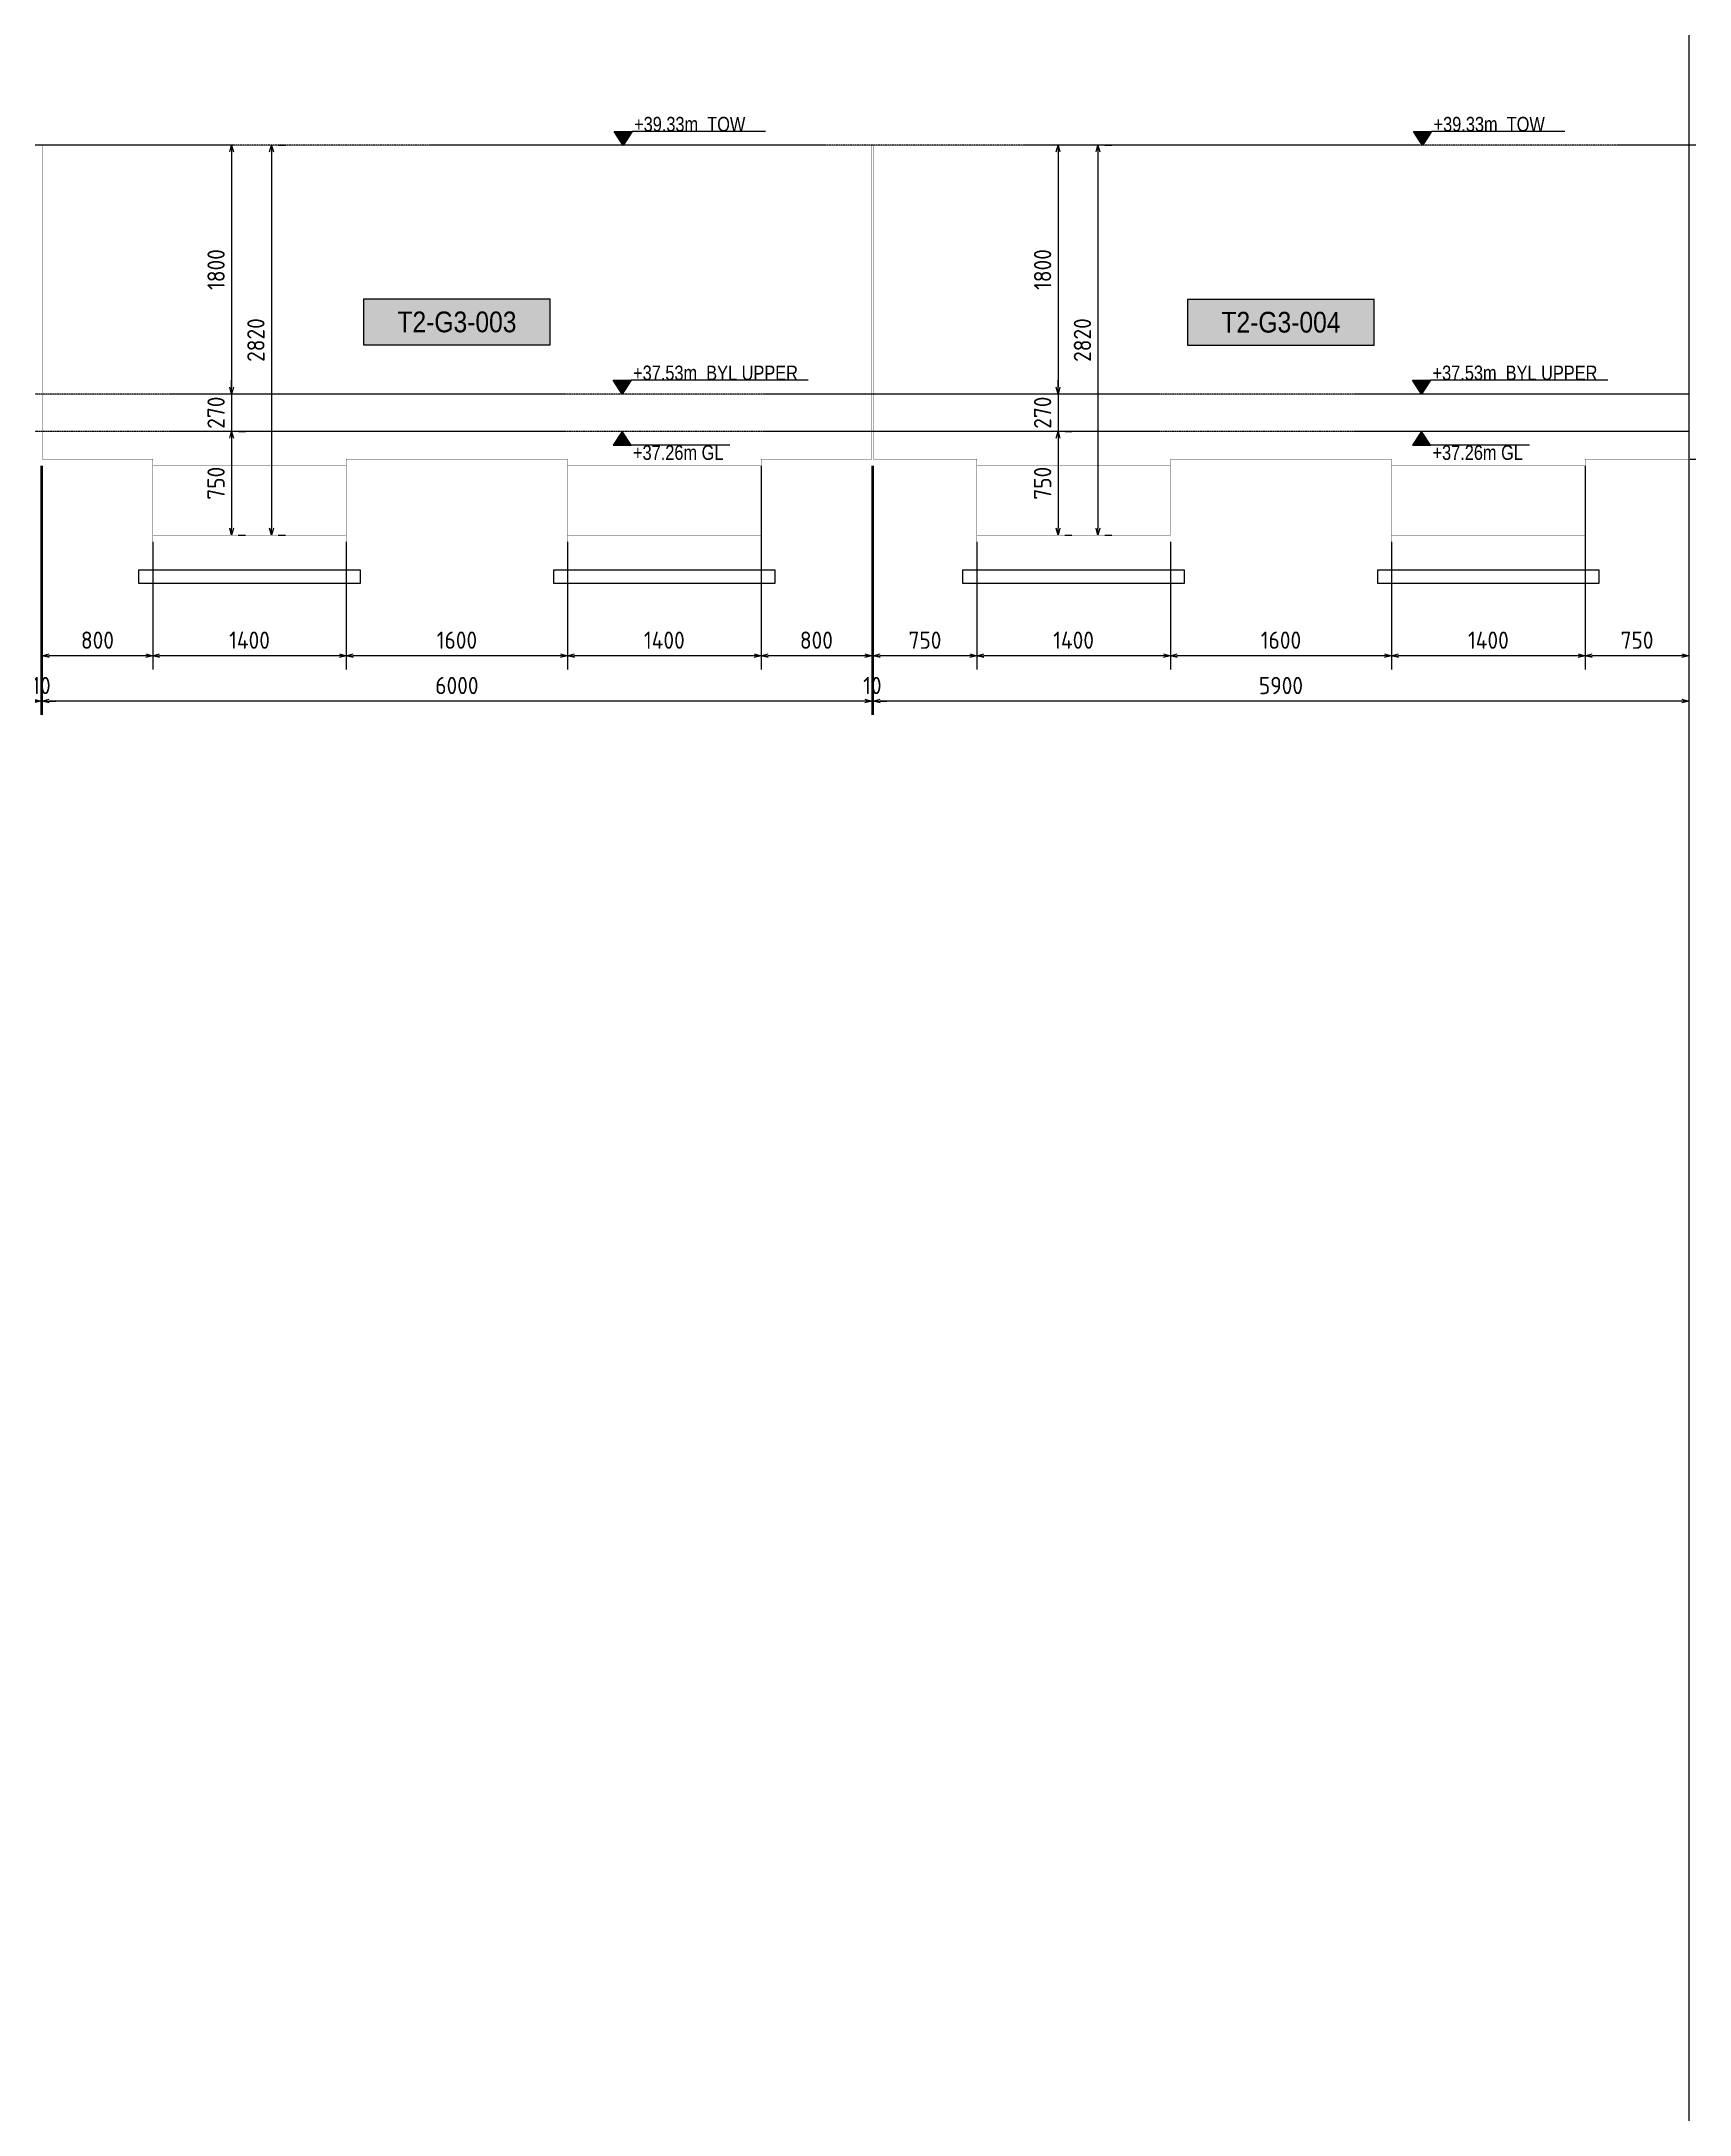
# Model space of a CAD drawing. Header units: centimetres. Extents: x -6122352 to 7132207, y -1694241 to 1947892.
# Drawn here: x 3571941 to 3583861, y 803293 to 818283 of the extents above; entities that cross this region are included whole.
import ezdxf
from ezdxf.enums import TextEntityAlignment as Align

# ---------------------------------------------------------------- set-up
doc = ezdxf.new("R2010")
doc.units = ezdxf.units.CM
doc.header["$MEASUREMENT"] = 0
doc.header["$PDMODE"] = 66
doc.header["$PDSIZE"] = 100
doc.linetypes.add('DASHED2', pattern=[0.375, 0.25, -0.125])
doc.linetypes.add('HIDDEN', pattern=[0.375, 0.25, -0.125])
for name, color, linetype in [('@MI-TYPE-01', 30, 'Continuous'), ('@MI-TYPE-02', 6, 'Continuous'), ('JML-Dimension', 1, 'Continuous'), ('PANEL-TAGS', 7, 'Continuous'), ('SECTION', 130, 'Continuous')]:
    doc.layers.add(name, color=color, linetype=linetype)
doc.styles.add('PANELTAG_STYLE', font='arial.ttf')
doc.styles.add('Schueco-BEMSTIL', font='isocpeur.ttf', dxfattribs={"width": 0.9})
doc.styles.add('txt-Pisa-std', font='arial.ttf', dxfattribs={"width": 0.8})
doc.dimstyles.new('MI- JWC-TXT-2.5 MM', dxfattribs={"dimscale": 1.5, "dimtxt": 2.5, "dimasz": 1, "dimexe": 2, "dimexo": 1, "dimgap": 1, "dimtad": 1, "dimdec": 0, "dimdsep": 46, "dimtxsty": 'Schueco-BEMSTIL', "dimblk": 'OPEN30', "dimcen": 0, "dimdle": 2, "dimclrd": 140, "dimclre": 8, "dimclrt": 40, "dimadec": 0, "dimazin": 2, "dimtfac": 1, "dimtdec": 0, "dimtix": 1, "dimtmove": 2, "dimatfit": 3, "dimldrblk": 'OPEN', "dimfxl": 2, "dimlwd": -1, "dimlwe": -1, "dimarcsym": 0})

# ---------------------------------------------------------------- blocks, each defined once
blk = doc.blocks.new('_Open30')
at = {"color": 0, "linetype": 'ByBlock', "lineweight": -2}
for p, q in [((-1, 0.27), (0, 0)), ((0, 0), (-1, -0.27)), ((0, 0), (-1, 0))]:
    blk.add_line(p, q, dxfattribs=at)
blk = doc.blocks.new('*D2466')
at = {"layer": '@MI-TYPE-01', "color": 8, "transparency": 16777216}
for p, q in [((3583106, 815214), (3583106, 813741)), ((3583856, 815214), (3583856, 813741))]:
    blk.add_line(p, q, dxfattribs=at)
at = {"layer": '@MI-TYPE-01', "color": 140, "transparency": 16777216}
blk.add_line((3583806, 813841), (3583156, 813841), dxfattribs=at)
at = {"layer": 'Defpoints', "color": 0, "transparency": 16777216}
for p in [(3583106, 815264), (3583856, 815264), (3583106, 813841)]:
    blk.add_point(p, dxfattribs=at)
at = {"layer": '@MI-TYPE-01', "color": 140, "transparency": 16777216, "xscale": 50, "yscale": 50, "zscale": 50, "rotation": 180}
blk.add_blockref('_Open30', (3583106, 813841), dxfattribs=at)
at = {"layer": '@MI-TYPE-01', "color": 140, "transparency": 16777216, "xscale": 50, "yscale": 50, "zscale": 50}
blk.add_blockref('_Open30', (3583856, 813841), dxfattribs=at)
at = {"layer": '@MI-TYPE-01', "color": 40, "transparency": 16777216, "insert": (3583481, 813954), "char_height": 125, "attachment_point": 5, "style": 'Schueco-BEMSTIL'}
blk.add_mtext('750', dxfattribs=at)
blk = doc.blocks.new('_Open')
at = {"color": 0, "linetype": 'ByBlock', "lineweight": -2}
for p, q in [((-1, 0.2), (0, 0)), ((-1, -0.2), (0, 0)), ((0, 0), (-1, 0))]:
    blk.add_line(p, q, dxfattribs=at)
blk = doc.blocks.new('*D2467')
at = {"layer": '@MI-TYPE-01', "color": 8, "transparency": 16777216}
for p, q in [((3583106, 815214), (3583106, 813741)), ((3581706, 814664), (3581706, 813741))]:
    blk.add_line(p, q, dxfattribs=at)
at = {"layer": '@MI-TYPE-01', "color": 140, "transparency": 16777216}
blk.add_line((3583056, 813841), (3581756, 813841), dxfattribs=at)
at = {"layer": 'Defpoints', "color": 0, "transparency": 16777216}
for p in [(3583106, 815264), (3581706, 814714), (3581706, 813841)]:
    blk.add_point(p, dxfattribs=at)
at = {"layer": '@MI-TYPE-01', "color": 140, "transparency": 16777216, "xscale": 50, "yscale": 50, "zscale": 50, "rotation": 180}
blk.add_blockref('_Open30', (3581706, 813841), dxfattribs=at)
at = {"layer": '@MI-TYPE-01', "color": 140, "transparency": 16777216, "xscale": 50, "yscale": 50, "zscale": 50}
blk.add_blockref('_Open30', (3583106, 813841), dxfattribs=at)
at = {"layer": '@MI-TYPE-01', "color": 40, "transparency": 16777216, "insert": (3582406, 813954), "char_height": 125, "attachment_point": 5, "style": 'Schueco-BEMSTIL'}
blk.add_mtext('1400', dxfattribs=at)
blk = doc.blocks.new('*D2468')
at = {"layer": '@MI-TYPE-01', "color": 8, "transparency": 16777216}
for p, q in [((3580106, 814664), (3580106, 813741)), ((3581706, 814664), (3581706, 813741))]:
    blk.add_line(p, q, dxfattribs=at)
at = {"layer": '@MI-TYPE-01', "color": 140, "transparency": 16777216}
blk.add_line((3581656, 813841), (3580156, 813841), dxfattribs=at)
at = {"layer": 'Defpoints', "color": 0, "transparency": 16777216}
for p in [(3580106, 814714), (3581706, 814714), (3580106, 813841)]:
    blk.add_point(p, dxfattribs=at)
at = {"layer": '@MI-TYPE-01', "color": 140, "transparency": 16777216, "xscale": 50, "yscale": 50, "zscale": 50, "rotation": 180}
blk.add_blockref('_Open30', (3580106, 813841), dxfattribs=at)
at = {"layer": '@MI-TYPE-01', "color": 140, "transparency": 16777216, "xscale": 50, "yscale": 50, "zscale": 50}
blk.add_blockref('_Open30', (3581706, 813841), dxfattribs=at)
at = {"layer": '@MI-TYPE-01', "color": 40, "transparency": 16777216, "insert": (3580906, 813954), "char_height": 125, "attachment_point": 5, "style": 'Schueco-BEMSTIL'}
blk.add_mtext('1600', dxfattribs=at)
blk = doc.blocks.new('*D2469')
at = {"layer": '@MI-TYPE-01', "color": 8, "transparency": 16777216}
for p, q in [((3578706, 814664), (3578706, 813741)), ((3580106, 814664), (3580106, 813741))]:
    blk.add_line(p, q, dxfattribs=at)
at = {"layer": '@MI-TYPE-01', "color": 140, "transparency": 16777216}
blk.add_line((3580056, 813841), (3578756, 813841), dxfattribs=at)
at = {"layer": 'Defpoints', "color": 0, "transparency": 16777216}
for p in [(3578706, 814714), (3580106, 814714), (3578706, 813841)]:
    blk.add_point(p, dxfattribs=at)
at = {"layer": '@MI-TYPE-01', "color": 140, "transparency": 16777216, "xscale": 50, "yscale": 50, "zscale": 50, "rotation": 180}
blk.add_blockref('_Open30', (3578706, 813841), dxfattribs=at)
at = {"layer": '@MI-TYPE-01', "color": 140, "transparency": 16777216, "xscale": 50, "yscale": 50, "zscale": 50}
blk.add_blockref('_Open30', (3580106, 813841), dxfattribs=at)
at = {"layer": '@MI-TYPE-01', "color": 40, "transparency": 16777216, "insert": (3579406, 813954), "char_height": 125, "attachment_point": 5, "style": 'Schueco-BEMSTIL'}
blk.add_mtext('1400', dxfattribs=at)
blk = doc.blocks.new('*D2470')
at = {"layer": '@MI-TYPE-01', "color": 8, "transparency": 16777216}
for p, q in [((3577956, 815214), (3577956, 813741)), ((3578706, 814664), (3578706, 813741))]:
    blk.add_line(p, q, dxfattribs=at)
at = {"layer": '@MI-TYPE-01', "color": 140, "transparency": 16777216}
blk.add_line((3578656, 813841), (3578006, 813841), dxfattribs=at)
at = {"layer": 'Defpoints', "color": 0, "transparency": 16777216}
for p in [(3577956, 815264), (3578706, 814714), (3577956, 813841)]:
    blk.add_point(p, dxfattribs=at)
at = {"layer": '@MI-TYPE-01', "color": 140, "transparency": 16777216, "xscale": 50, "yscale": 50, "zscale": 50, "rotation": 180}
blk.add_blockref('_Open30', (3577956, 813841), dxfattribs=at)
at = {"layer": '@MI-TYPE-01', "color": 140, "transparency": 16777216, "xscale": 50, "yscale": 50, "zscale": 50}
blk.add_blockref('_Open30', (3578706, 813841), dxfattribs=at)
at = {"layer": '@MI-TYPE-01', "color": 40, "transparency": 16777216, "insert": (3578331, 813954), "char_height": 125, "attachment_point": 5, "style": 'Schueco-BEMSTIL'}
blk.add_mtext('750', dxfattribs=at)
blk = doc.blocks.new('*D2471')
at = {"layer": '@MI-TYPE-01', "color": 8, "transparency": 16777216}
for p, q in [((3577956, 815214), (3577956, 813414)), ((3583856, 815214), (3583856, 813414))]:
    blk.add_line(p, q, dxfattribs=at)
at = {"layer": '@MI-TYPE-01', "color": 140, "transparency": 16777216}
blk.add_line((3583806, 813514), (3578006, 813514), dxfattribs=at)
at = {"layer": 'Defpoints', "color": 0, "transparency": 16777216}
for p in [(3577956, 815264), (3583856, 815264), (3577956, 813514)]:
    blk.add_point(p, dxfattribs=at)
at = {"layer": '@MI-TYPE-01', "color": 140, "transparency": 16777216, "xscale": 50, "yscale": 50, "zscale": 50, "rotation": 180}
blk.add_blockref('_Open30', (3577956, 813514), dxfattribs=at)
at = {"layer": '@MI-TYPE-01', "color": 140, "transparency": 16777216, "xscale": 50, "yscale": 50, "zscale": 50}
blk.add_blockref('_Open30', (3583856, 813514), dxfattribs=at)
at = {"layer": '@MI-TYPE-01', "color": 40, "transparency": 16777216, "insert": (3580906, 813626), "char_height": 125, "attachment_point": 5, "style": 'Schueco-BEMSTIL'}
blk.add_mtext('5900', dxfattribs=at)
blk = doc.blocks.new('*D2472')
at = {"layer": '@MI-TYPE-01', "color": 8, "transparency": 16777216}
for p, q in [((3577146, 815214), (3577146, 813741)), ((3577946, 815214), (3577946, 813741))]:
    blk.add_line(p, q, dxfattribs=at)
at = {"layer": '@MI-TYPE-01', "color": 140, "transparency": 16777216}
blk.add_line((3577896, 813841), (3577196, 813841), dxfattribs=at)
at = {"layer": 'Defpoints', "color": 0, "transparency": 16777216}
for p in [(3577146, 815264), (3577946, 815264), (3577146, 813841)]:
    blk.add_point(p, dxfattribs=at)
at = {"layer": '@MI-TYPE-01', "color": 140, "transparency": 16777216, "xscale": 50, "yscale": 50, "zscale": 50, "rotation": 180}
blk.add_blockref('_Open30', (3577146, 813841), dxfattribs=at)
at = {"layer": '@MI-TYPE-01', "color": 140, "transparency": 16777216, "xscale": 50, "yscale": 50, "zscale": 50}
blk.add_blockref('_Open30', (3577946, 813841), dxfattribs=at)
at = {"layer": '@MI-TYPE-01', "color": 40, "transparency": 16777216, "insert": (3577546, 813954), "char_height": 125, "attachment_point": 5, "style": 'Schueco-BEMSTIL'}
blk.add_mtext('800', dxfattribs=at)
blk = doc.blocks.new('*D2473')
at = {"layer": '@MI-TYPE-01', "color": 8, "transparency": 16777216}
for p, q in [((3577146, 815214), (3577146, 813741)), ((3575746, 814664), (3575746, 813741))]:
    blk.add_line(p, q, dxfattribs=at)
at = {"layer": '@MI-TYPE-01', "color": 140, "transparency": 16777216}
blk.add_line((3577096, 813841), (3575796, 813841), dxfattribs=at)
at = {"layer": 'Defpoints', "color": 0, "transparency": 16777216}
for p in [(3577146, 815264), (3575746, 814714), (3575746, 813841)]:
    blk.add_point(p, dxfattribs=at)
at = {"layer": '@MI-TYPE-01', "color": 140, "transparency": 16777216, "xscale": 50, "yscale": 50, "zscale": 50, "rotation": 180}
blk.add_blockref('_Open30', (3575746, 813841), dxfattribs=at)
at = {"layer": '@MI-TYPE-01', "color": 140, "transparency": 16777216, "xscale": 50, "yscale": 50, "zscale": 50}
blk.add_blockref('_Open30', (3577146, 813841), dxfattribs=at)
at = {"layer": '@MI-TYPE-01', "color": 40, "transparency": 16777216, "insert": (3576446, 813954), "char_height": 125, "attachment_point": 5, "style": 'Schueco-BEMSTIL'}
blk.add_mtext('1400', dxfattribs=at)
blk = doc.blocks.new('*D2474')
at = {"layer": '@MI-TYPE-01', "color": 8, "transparency": 16777216}
for p, q in [((3574146, 814664), (3574146, 813741)), ((3575746, 814664), (3575746, 813741))]:
    blk.add_line(p, q, dxfattribs=at)
at = {"layer": '@MI-TYPE-01', "color": 140, "transparency": 16777216}
blk.add_line((3575696, 813841), (3574196, 813841), dxfattribs=at)
at = {"layer": 'Defpoints', "color": 0, "transparency": 16777216}
for p in [(3574146, 814714), (3575746, 814714), (3574146, 813841)]:
    blk.add_point(p, dxfattribs=at)
at = {"layer": '@MI-TYPE-01', "color": 140, "transparency": 16777216, "xscale": 50, "yscale": 50, "zscale": 50, "rotation": 180}
blk.add_blockref('_Open30', (3574146, 813841), dxfattribs=at)
at = {"layer": '@MI-TYPE-01', "color": 140, "transparency": 16777216, "xscale": 50, "yscale": 50, "zscale": 50}
blk.add_blockref('_Open30', (3575746, 813841), dxfattribs=at)
at = {"layer": '@MI-TYPE-01', "color": 40, "transparency": 16777216, "insert": (3574946, 813954), "char_height": 125, "attachment_point": 5, "style": 'Schueco-BEMSTIL'}
blk.add_mtext('1600', dxfattribs=at)
blk = doc.blocks.new('*D2475')
at = {"layer": '@MI-TYPE-01', "color": 8, "transparency": 16777216}
for p, q in [((3572746, 814664), (3572746, 813741)), ((3574146, 814664), (3574146, 813741))]:
    blk.add_line(p, q, dxfattribs=at)
at = {"layer": '@MI-TYPE-01', "color": 140, "transparency": 16777216}
blk.add_line((3574096, 813841), (3572796, 813841), dxfattribs=at)
at = {"layer": 'Defpoints', "color": 0, "transparency": 16777216}
for p in [(3572746, 814714), (3574146, 814714), (3572746, 813841)]:
    blk.add_point(p, dxfattribs=at)
at = {"layer": '@MI-TYPE-01', "color": 140, "transparency": 16777216, "xscale": 50, "yscale": 50, "zscale": 50, "rotation": 180}
blk.add_blockref('_Open30', (3572746, 813841), dxfattribs=at)
at = {"layer": '@MI-TYPE-01', "color": 140, "transparency": 16777216, "xscale": 50, "yscale": 50, "zscale": 50}
blk.add_blockref('_Open30', (3574146, 813841), dxfattribs=at)
at = {"layer": '@MI-TYPE-01', "color": 40, "transparency": 16777216, "insert": (3573446, 813954), "char_height": 125, "attachment_point": 5, "style": 'Schueco-BEMSTIL'}
blk.add_mtext('1400', dxfattribs=at)
blk = doc.blocks.new('*D2476')
at = {"layer": '@MI-TYPE-01', "color": 8, "transparency": 16777216}
for p, q in [((3571946, 815214), (3571946, 813741)), ((3572746, 814664), (3572746, 813741))]:
    blk.add_line(p, q, dxfattribs=at)
at = {"layer": '@MI-TYPE-01', "color": 140, "transparency": 16777216}
blk.add_line((3572696, 813841), (3571996, 813841), dxfattribs=at)
at = {"layer": 'Defpoints', "color": 0, "transparency": 16777216}
for p in [(3571946, 815264), (3572746, 814714), (3571946, 813841)]:
    blk.add_point(p, dxfattribs=at)
at = {"layer": '@MI-TYPE-01', "color": 140, "transparency": 16777216, "xscale": 50, "yscale": 50, "zscale": 50, "rotation": 180}
blk.add_blockref('_Open30', (3571946, 813841), dxfattribs=at)
at = {"layer": '@MI-TYPE-01', "color": 140, "transparency": 16777216, "xscale": 50, "yscale": 50, "zscale": 50}
blk.add_blockref('_Open30', (3572746, 813841), dxfattribs=at)
at = {"layer": '@MI-TYPE-01', "color": 40, "transparency": 16777216, "insert": (3572346, 813954), "char_height": 125, "attachment_point": 5, "style": 'Schueco-BEMSTIL'}
blk.add_mtext('800', dxfattribs=at)
blk = doc.blocks.new('*D2477')
at = {"layer": '@MI-TYPE-01', "color": 8, "transparency": 16777216}
for p, q in [((3571946, 815214), (3571946, 813414)), ((3577946, 815214), (3577946, 813414))]:
    blk.add_line(p, q, dxfattribs=at)
at = {"layer": '@MI-TYPE-01', "color": 140, "transparency": 16777216}
blk.add_line((3577896, 813514), (3571996, 813514), dxfattribs=at)
at = {"layer": 'Defpoints', "color": 0, "transparency": 16777216}
for p in [(3571946, 815264), (3577946, 815264), (3571946, 813514)]:
    blk.add_point(p, dxfattribs=at)
at = {"layer": '@MI-TYPE-01', "color": 140, "transparency": 16777216, "xscale": 50, "yscale": 50, "zscale": 50, "rotation": 180}
blk.add_blockref('_Open30', (3571946, 813514), dxfattribs=at)
at = {"layer": '@MI-TYPE-01', "color": 140, "transparency": 16777216, "xscale": 50, "yscale": 50, "zscale": 50}
blk.add_blockref('_Open30', (3577946, 813514), dxfattribs=at)
at = {"layer": '@MI-TYPE-01', "color": 40, "transparency": 16777216, "insert": (3574946, 813626), "char_height": 125, "attachment_point": 5, "style": 'Schueco-BEMSTIL'}
blk.add_mtext('6000', dxfattribs=at)
blk = doc.blocks.new('T2-ELE FT')
at = {"color": 12, "linetype": 'HIDDEN', "ltscale": 5, "const_width": 2}
blk.add_lwpolyline([(30306558, 1676366), (30306558, 1676866), (30307958, 1676866), (30307958, 1676366)], dxfattribs=at)
at = {"color": 12, "ltscale": 20, "const_width": 2}
blk.add_lwpolyline([(30306558, 1676366), (30307958, 1676366), (30307958, 1676116), (30306558, 1676116)], close=True, dxfattribs=at)
at = {"color": 8, "ltscale": 20}
blk.add_lwpolyline([(30306458, 1676116), (30308058, 1676116), (30308058, 1676016), (30306458, 1676016)], close=True, dxfattribs=at)
blk = doc.blocks.new('*D2490')
at = {"layer": '@MI-TYPE-01', "color": 8, "transparency": 16777216}
for p, q in [((3577946, 815214), (3577946, 813414)), ((3577956, 815214), (3577956, 813414))]:
    blk.add_line(p, q, dxfattribs=at)
at = {"layer": '@MI-TYPE-01', "color": 140, "transparency": 16777216}
for p, q in [((3577896, 813514), (3577846, 813514)), ((3577956, 813514), (3577946, 813514)), ((3578006, 813514), (3578056, 813514))]:
    blk.add_line(p, q, dxfattribs=at)
at = {"layer": 'Defpoints', "color": 0, "transparency": 16777216}
for p in [(3577946, 815264), (3577956, 815264), (3577946, 813514)]:
    blk.add_point(p, dxfattribs=at)
at = {"layer": '@MI-TYPE-01', "color": 140, "transparency": 16777216, "xscale": 50, "yscale": 50, "zscale": 50}
blk.add_blockref('_Open30', (3577946, 813514), dxfattribs=at)
at = {"layer": '@MI-TYPE-01', "color": 140, "transparency": 16777216, "xscale": 50, "yscale": 50, "zscale": 50, "rotation": 180}
blk.add_blockref('_Open30', (3577956, 813514), dxfattribs=at)
at = {"layer": '@MI-TYPE-01', "color": 40, "transparency": 16777216, "insert": (3577951, 813626), "char_height": 125, "attachment_point": 5, "style": 'Schueco-BEMSTIL'}
blk.add_mtext('10', dxfattribs=at)
blk = doc.blocks.new('*D2491')
at = {"layer": '@MI-TYPE-01', "color": 8, "transparency": 16777216}
for p, q in [((3571936, 815214), (3571936, 813414)), ((3571946, 815214), (3571946, 813414))]:
    blk.add_line(p, q, dxfattribs=at)
at = {"layer": '@MI-TYPE-01', "color": 140, "transparency": 16777216}
for p, q in [((3571886, 813514), (3571836, 813514)), ((3571946, 813514), (3571936, 813514)), ((3571996, 813514), (3572046, 813514))]:
    blk.add_line(p, q, dxfattribs=at)
at = {"layer": 'Defpoints', "color": 0, "transparency": 16777216}
for p in [(3571936, 815264), (3571946, 815264), (3571936, 813514)]:
    blk.add_point(p, dxfattribs=at)
at = {"layer": '@MI-TYPE-01', "color": 140, "transparency": 16777216, "xscale": 50, "yscale": 50, "zscale": 50}
blk.add_blockref('_Open30', (3571936, 813514), dxfattribs=at)
at = {"layer": '@MI-TYPE-01', "color": 140, "transparency": 16777216, "xscale": 50, "yscale": 50, "zscale": 50, "rotation": 180}
blk.add_blockref('_Open30', (3571946, 813514), dxfattribs=at)
at = {"layer": '@MI-TYPE-01', "color": 40, "transparency": 16777216, "insert": (3571941, 813626), "char_height": 125, "attachment_point": 5, "style": 'Schueco-BEMSTIL'}
blk.add_mtext('10', dxfattribs=at)
blk = doc.blocks.new('*D2504')
at = {"layer": '@MI-TYPE-01', "color": 8, "transparency": 16777216}
for p, q in [((3573278, 817534), (3573216, 817534)), ((3573278, 815734), (3573216, 815734))]:
    blk.add_line(p, q, dxfattribs=at)
at = {"layer": '@MI-TYPE-01', "color": 140, "transparency": 16777216}
blk.add_line((3573316, 817484), (3573316, 815784), dxfattribs=at)
at = {"layer": 'Defpoints', "color": 0, "transparency": 16777216}
for p in [(3573328, 817534), (3573316, 815734), (3573328, 815734)]:
    blk.add_point(p, dxfattribs=at)
at = {"layer": '@MI-TYPE-01', "color": 140, "transparency": 16777216, "xscale": 50, "yscale": 50, "zscale": 50}
for p, rotation in [((3573316, 817534), 90), ((3573316, 815734), 270)]:
    blk.add_blockref('_Open30', p, dxfattribs=dict(at, rotation=rotation))
at = {"layer": '@MI-TYPE-01', "color": 40, "transparency": 16777216, "insert": (3573204, 816634), "char_height": 125, "attachment_point": 5, "rotation": 90, "style": 'Schueco-BEMSTIL'}
blk.add_mtext('1800', dxfattribs=at)
blk = doc.blocks.new('*D2501')
at = {"layer": '@MI-TYPE-01', "color": 140, "transparency": 16777216}
for p, q in [((3573316, 815784), (3573316, 815834)), ((3573316, 815734), (3573316, 815464)), ((3573316, 815414), (3573316, 815364))]:
    blk.add_line(p, q, dxfattribs=at)
at = {"layer": '@MI-TYPE-01', "color": 8, "transparency": 16777216}
for p, q in [((3573278, 815734), (3573216, 815734)), ((3573366, 815464), (3573416, 815464))]:
    blk.add_line(p, q, dxfattribs=at)
at = {"layer": 'Defpoints', "color": 0, "transparency": 16777216}
for p in [(3573328, 815734), (3573316, 815464), (3573316, 815464)]:
    blk.add_point(p, dxfattribs=at)
at = {"layer": '@MI-TYPE-01', "color": 140, "transparency": 16777216, "xscale": 50, "yscale": 50, "zscale": 50}
for p, rotation in [((3573316, 815734), 270), ((3573316, 815464), 90)]:
    blk.add_blockref('_Open30', p, dxfattribs=dict(at, rotation=rotation))
at = {"layer": '@MI-TYPE-01', "color": 40, "transparency": 16777216, "insert": (3573204, 815599), "char_height": 125, "attachment_point": 5, "rotation": 90, "style": 'Schueco-BEMSTIL'}
blk.add_mtext('270', dxfattribs=at)
blk = doc.blocks.new('*D2502')
at = {"layer": '@MI-TYPE-01', "color": 140, "transparency": 16777216}
blk.add_line((3573316, 815414), (3573316, 814764), dxfattribs=at)
at = {"layer": '@MI-TYPE-01', "color": 8, "transparency": 16777216}
for p, q in [((3573366, 815464), (3573416, 815464)), ((3573365, 814714), (3573416, 814714))]:
    blk.add_line(p, q, dxfattribs=at)
at = {"layer": 'Defpoints', "color": 0, "transparency": 16777216}
for p in [(3573316, 815464), (3573315, 814714), (3573316, 814714)]:
    blk.add_point(p, dxfattribs=at)
at = {"layer": '@MI-TYPE-01', "color": 140, "transparency": 16777216, "xscale": 50, "yscale": 50, "zscale": 50}
for p, rotation in [((3573316, 815464), 90), ((3573316, 814714), 270)]:
    blk.add_blockref('_Open30', p, dxfattribs=dict(at, rotation=rotation))
at = {"layer": '@MI-TYPE-01', "color": 40, "transparency": 16777216, "insert": (3573204, 815089), "char_height": 125, "attachment_point": 5, "rotation": 90, "style": 'Schueco-BEMSTIL'}
blk.add_mtext('750', dxfattribs=at)
blk = doc.blocks.new('*D2503')
at = {"layer": '@MI-TYPE-01', "color": 140, "transparency": 16777216}
blk.add_line((3573605, 817484), (3573605, 814764), dxfattribs=at)
at = {"layer": '@MI-TYPE-01', "color": 8, "transparency": 16777216}
for p, q in [((3573654, 817534), (3573705, 817534)), ((3573654, 814714), (3573705, 814714))]:
    blk.add_line(p, q, dxfattribs=at)
at = {"layer": 'Defpoints', "color": 0, "transparency": 16777216}
for p in [(3573604, 817534), (3573604, 814714), (3573605, 814714)]:
    blk.add_point(p, dxfattribs=at)
at = {"layer": '@MI-TYPE-01', "color": 140, "transparency": 16777216, "xscale": 50, "yscale": 50, "zscale": 50}
for p, rotation in [((3573605, 817534), 90), ((3573605, 814714), 270)]:
    blk.add_blockref('_Open30', p, dxfattribs=dict(at, rotation=rotation))
at = {"layer": '@MI-TYPE-01', "color": 40, "transparency": 16777216, "insert": (3573492, 816124), "char_height": 125, "attachment_point": 5, "rotation": 90, "style": 'Schueco-BEMSTIL'}
blk.add_mtext('2820', dxfattribs=at)
blk = doc.blocks.new('*D2508')
at = {"layer": '@MI-TYPE-01', "color": 8, "transparency": 16777216}
for p, q in [((3579256, 817534), (3579194, 817534)), ((3579256, 815734), (3579194, 815734))]:
    blk.add_line(p, q, dxfattribs=at)
at = {"layer": '@MI-TYPE-01', "color": 140, "transparency": 16777216}
blk.add_line((3579294, 817484), (3579294, 815784), dxfattribs=at)
at = {"layer": 'Defpoints', "color": 0, "transparency": 16777216}
for p in [(3579306, 817534), (3579294, 815734), (3579306, 815734)]:
    blk.add_point(p, dxfattribs=at)
at = {"layer": '@MI-TYPE-01', "color": 140, "transparency": 16777216, "xscale": 50, "yscale": 50, "zscale": 50}
for p, rotation in [((3579294, 817534), 90), ((3579294, 815734), 270)]:
    blk.add_blockref('_Open30', p, dxfattribs=dict(at, rotation=rotation))
at = {"layer": '@MI-TYPE-01', "color": 40, "transparency": 16777216, "insert": (3579182, 816634), "char_height": 125, "attachment_point": 5, "rotation": 90, "style": 'Schueco-BEMSTIL'}
blk.add_mtext('1800', dxfattribs=at)
blk = doc.blocks.new('*D2505')
at = {"layer": '@MI-TYPE-01', "color": 140, "transparency": 16777216}
for p, q in [((3579294, 815784), (3579294, 815834)), ((3579294, 815734), (3579294, 815464)), ((3579294, 815414), (3579294, 815364))]:
    blk.add_line(p, q, dxfattribs=at)
at = {"layer": '@MI-TYPE-01', "color": 8, "transparency": 16777216}
for p, q in [((3579256, 815734), (3579194, 815734)), ((3579344, 815464), (3579394, 815464))]:
    blk.add_line(p, q, dxfattribs=at)
at = {"layer": 'Defpoints', "color": 0, "transparency": 16777216}
for p in [(3579306, 815734), (3579294, 815464), (3579294, 815464)]:
    blk.add_point(p, dxfattribs=at)
at = {"layer": '@MI-TYPE-01', "color": 140, "transparency": 16777216, "xscale": 50, "yscale": 50, "zscale": 50}
for p, rotation in [((3579294, 815734), 270), ((3579294, 815464), 90)]:
    blk.add_blockref('_Open30', p, dxfattribs=dict(at, rotation=rotation))
at = {"layer": '@MI-TYPE-01', "color": 40, "transparency": 16777216, "insert": (3579182, 815599), "char_height": 125, "attachment_point": 5, "rotation": 90, "style": 'Schueco-BEMSTIL'}
blk.add_mtext('270', dxfattribs=at)
blk = doc.blocks.new('*D2506')
at = {"layer": '@MI-TYPE-01', "color": 140, "transparency": 16777216}
blk.add_line((3579294, 815414), (3579294, 814764), dxfattribs=at)
at = {"layer": '@MI-TYPE-01', "color": 8, "transparency": 16777216}
for p, q in [((3579344, 815464), (3579394, 815464)), ((3579343, 814714), (3579394, 814714))]:
    blk.add_line(p, q, dxfattribs=at)
at = {"layer": 'Defpoints', "color": 0, "transparency": 16777216}
for p in [(3579294, 815464), (3579293, 814714), (3579294, 814714)]:
    blk.add_point(p, dxfattribs=at)
at = {"layer": '@MI-TYPE-01', "color": 140, "transparency": 16777216, "xscale": 50, "yscale": 50, "zscale": 50}
for p, rotation in [((3579294, 815464), 90), ((3579294, 814714), 270)]:
    blk.add_blockref('_Open30', p, dxfattribs=dict(at, rotation=rotation))
at = {"layer": '@MI-TYPE-01', "color": 40, "transparency": 16777216, "insert": (3579182, 815089), "char_height": 125, "attachment_point": 5, "rotation": 90, "style": 'Schueco-BEMSTIL'}
blk.add_mtext('750', dxfattribs=at)
blk = doc.blocks.new('*D2507')
at = {"layer": '@MI-TYPE-01', "color": 140, "transparency": 16777216}
blk.add_line((3579582, 817484), (3579582, 814764), dxfattribs=at)
at = {"layer": '@MI-TYPE-01', "color": 8, "transparency": 16777216}
for p, q in [((3579632, 817534), (3579682, 817534)), ((3579632, 814714), (3579682, 814714))]:
    blk.add_line(p, q, dxfattribs=at)
at = {"layer": 'Defpoints', "color": 0, "transparency": 16777216}
for p in [(3579582, 817534), (3579582, 814714), (3579582, 814714)]:
    blk.add_point(p, dxfattribs=at)
at = {"layer": '@MI-TYPE-01', "color": 140, "transparency": 16777216, "xscale": 50, "yscale": 50, "zscale": 50}
for p, rotation in [((3579582, 817534), 90), ((3579582, 814714), 270)]:
    blk.add_blockref('_Open30', p, dxfattribs=dict(at, rotation=rotation))
at = {"layer": '@MI-TYPE-01', "color": 40, "transparency": 16777216, "insert": (3579470, 816124), "char_height": 125, "attachment_point": 5, "rotation": 90, "style": 'Schueco-BEMSTIL'}
blk.add_mtext('2820', dxfattribs=at)
blk = doc.blocks.new('*U2058')
at = {"layer": 'JML-Dimension'}
h = blk.add_hatch(color=10, dxfattribs=at)
h.dxf.hatch_style = 1
h.paths.add_polyline_path([(0, 0), (-1.54, 2.37), (1.54, 2.37)])
blk.add_line((24.31, 2.37), (1.54, 2.37), dxfattribs=at)
blk.add_lwpolyline([(0, 0), (-1.54, 2.37), (1.54, 2.37), (0, 0)], dxfattribs=at)
at = {"color": 5, "style": 'txt-Pisa-std', "width": 0.8}
blk.add_attdef('+0.0', text='', height=2.5, dxfattribs=at).set_placement((1.87, 2.37), align=Align.BOTTOM_LEFT)
blk = doc.blocks.new('*U2056')
at = {"layer": 'JML-Dimension'}
h = blk.add_hatch(color=10, dxfattribs=at)
h.dxf.hatch_style = 1
h.paths.add_polyline_path([(0, 0), (-1.54, 2.37), (1.54, 2.37)])
blk.add_line((31.81, 2.37), (1.54, 2.37), dxfattribs=at)
blk.add_lwpolyline([(0, 0), (-1.54, 2.37), (1.54, 2.37), (0, 0)], dxfattribs=at)
at = {"color": 5, "style": 'txt-Pisa-std', "width": 0.8}
blk.add_attdef('+0.0', text='', height=2.5, dxfattribs=at).set_placement((1.87, 2.37), align=Align.BOTTOM_LEFT)
blk = doc.blocks.new('*U2214')
at = {"layer": 'JML-Dimension'}
h = blk.add_hatch(color=10, dxfattribs=at)
h.dxf.hatch_style = 1
h.paths.add_polyline_path([(0, 0), (-1.54, 2.37), (1.54, 2.37)])
blk.add_line((18.43, 2.37), (1.54, 2.37), dxfattribs=at)
blk.add_lwpolyline([(0, 0), (-1.54, 2.37), (1.54, 2.37), (0, 0)], dxfattribs=at)
at = {"color": 5, "style": 'txt-Pisa-std', "width": 0.8}
blk.add_attdef('+0.0', text='', height=2.5, dxfattribs=at).set_placement((1.87, 2.37), align=Align.BOTTOM_LEFT)
blk = doc.blocks.new('*D2569')
at = {"layer": '@MI-TYPE-01', "color": 140, "transparency": 16777216}
for p, q in [((3584126, 815314), (3584126, 815364)), ((3584126, 815264), (3584126, 815184)), ((3584126, 815134), (3584126, 815084))]:
    blk.add_line(p, q, dxfattribs=at)
at = {"layer": '@MI-TYPE-01', "color": 8, "transparency": 16777216}
for p, q in [((3583866, 815264), (3584226, 815264)), ((3583957, 815184), (3584226, 815184))]:
    blk.add_line(p, q, dxfattribs=at)
at = {"layer": 'Defpoints', "color": 0, "transparency": 16777216}
for p in [(3583816, 815264), (3583907, 815184), (3584126, 815184)]:
    blk.add_point(p, dxfattribs=at)
at = {"layer": '@MI-TYPE-01', "color": 140, "transparency": 16777216, "xscale": 50, "yscale": 50, "zscale": 50}
for p, rotation in [((3584126, 815264), 270), ((3584126, 815184), 90)]:
    blk.add_blockref('_Open30', p, dxfattribs=dict(at, rotation=rotation))
at = {"layer": '@MI-TYPE-01', "color": 40, "transparency": 16777216, "insert": (3584013, 815224), "char_height": 125, "attachment_point": 5, "rotation": 90, "style": 'Schueco-BEMSTIL'}
blk.add_mtext('80', dxfattribs=at)
blk = doc.blocks.new('PANELTAG')
at = {"layer": 'PANEL-TAGS', "color": 1}
blk.add_lwpolyline([(-13.5, -3.3), (13.5, -3.3), (13.5, 3.3), (-13.5, 3.3)], close=True, dxfattribs=at)
at = {"layer": 'PANEL-TAGS', "color": 40, "true_color": 0xffd700}
blk.add_solid([(-13.5, -3.3), (13.5, -3.3), (-13.5, 3.3), (13.5, 3.3)], dxfattribs=at)
at = {"layer": 'PANEL-TAGS', "color": 5, "style": 'PANELTAG_STYLE', "width": 0.85}
blk.add_attdef('TAGNO', text='', height=3, dxfattribs=at).set_placement((0, 0), align=Align.MIDDLE)

msp = doc.modelspace()

# ---------------------------------------------------------------- linework, layer by layer
at = {"layer": '@MI-TYPE-01', "const_width": 2.5}
for points in [[(3577946.09277, 817533.57191), (3571946.09277, 817533.57191), (3571946.09277, 815263.57195), (3572746.09277, 815263.57195), (3572746.09277, 814713.57195), (3574146.09277, 814713.57195), (3574146.09277, 815263.57195), (3575746.09277, 815263.57195), (3575746.09277, 814713.57195), (3577146.09277, 814713.57195), (3577146.09277, 815263.57195), (3577946.09277, 815263.57195)], [(3583856.09277, 817533.57191), (3577956.09277, 817533.57191), (3577956.09277, 815263.57195), (3578706.09277, 815263.57195), (3578706.09277, 814713.57195), (3580106.09277, 814713.57195), (3580106.09277, 815263.57195), (3581706.09277, 815263.57195), (3581706.09277, 814713.57195), (3583106.09277, 814713.57195), (3583106.09277, 815263.57195), (3583856.03469, 815263.57195)]]:
    msp.add_lwpolyline(points, close=True, dxfattribs=at)
at = {"layer": '@MI-TYPE-02', "color": 160, "linetype": 'DASHED2', "ltscale": 5}
for points in [[(3584050.94276, 817533.57191), (3559926.09277, 817533.57191)], [(3583856.09277, 815733.57195), (3559926.09277, 815733.57195)], [(3583856.09277, 815463.57195), (3559926.09277, 815463.57195)]]:
    msp.add_lwpolyline(points, dxfattribs=at)
at = {"layer": 'Defpoints', "color": 8}
msp.add_line((3583856.03469, 842660.059), (3583856.03469, 788302.35164), dxfattribs=at)

# ---------------------------------------------------------------- block references
at = {"color": 2}
for p in [(-26733812.06879, -861652.30181), (-26730812.06879, -861652.30181), (-26727852.06879, -861652.30181), (-26724852.06879, -861652.30181)]:
    msp.add_blockref('T2-ELE FT', p, dxfattribs=at)
at = {"layer": 'PANEL-TAGS'}
ref = msp.add_blockref('PANELTAG', (3574946.09277, 816255.33974), dxfattribs=dict(at, xscale=50, yscale=50, zscale=50))
ref.add_attrib('TAGNO', 'T2-G3-003', dxfattribs={"color": 5, "height": 150, "style": 'PANELTAG_STYLE', "width": 0.85}).set_placement((3574946.09277, 816255.33974), align=Align.MIDDLE_CENTER)
ref = msp.add_blockref('PANELTAG', (3580906.07975, 816253.16346), dxfattribs=dict(at, xscale=50, yscale=50, zscale=50))
ref.add_attrib('TAGNO', 'T2-G3-004', dxfattribs={"color": 5, "height": 150, "style": 'PANELTAG_STYLE', "width": 0.85}).set_placement((3580906.07975, 816253.16346), align=Align.MIDDLE_CENTER)
at = {"layer": 'SECTION', "color": 6}
ref = msp.add_blockref('*U2058', (3576148.3752, 817532.08585), dxfattribs=dict(at, xscale=42.30147098076819, yscale=42.30147098076819, zscale=42.30147098076819))
ref.add_attrib('+0.0', '+39.33m  TOW', (3576227.50385, 817632.34292), dxfattribs={"layer": 'JML-Dimension', "color": 5, "height": 105.7536775, "style": 'txt-Pisa-std', "width": 0.8})
ref = msp.add_blockref('*U2058', (3581930.68739, 817532.08585), dxfattribs=dict(at, xscale=42.30147098076819, yscale=42.30147098076819, zscale=42.30147098076819))
ref.add_attrib('+0.0', '+39.33m  TOW', (3582009.81604, 817632.34292), dxfattribs={"layer": 'JML-Dimension', "color": 5, "height": 105.7536775, "style": 'txt-Pisa-std', "width": 0.8})
ref = msp.add_blockref('*U2056', (3576141.08171, 815733.57195), dxfattribs=dict(at, xscale=42.30147098076819, yscale=42.30147098076819, zscale=42.30147098076819))
ref.add_attrib('+0.0', '+37.53m  BYL UPPER', (3576220.21036, 815833.82902), dxfattribs={"layer": 'JML-Dimension', "color": 5, "height": 105.7536775, "style": 'txt-Pisa-std', "width": 0.8})
ref = msp.add_blockref('*U2056', (3581923.3939, 815733.57195), dxfattribs=dict(at, xscale=42.30147098076819, yscale=42.30147098076819, zscale=42.30147098076819))
ref.add_attrib('+0.0', '+37.53m  BYL UPPER', (3582002.52255, 815833.82902), dxfattribs={"layer": 'JML-Dimension', "color": 5, "height": 105.7536775, "style": 'txt-Pisa-std', "width": 0.8})
ref = msp.add_blockref('*U2214', (3576140.54171, 815463.57195), dxfattribs=dict(at, xscale=-42.30147098076819, yscale=42.30147098076819, zscale=42.30147098076819, rotation=180))
ref.add_attrib('+0.0', '+37.26m GL', (3576219.67035, 815257.56121), dxfattribs={"layer": 'JML-Dimension', "color": 5, "height": 105.753677, "style": 'txt-Pisa-std', "width": 0.8})
ref = msp.add_blockref('*U2214', (3581922.8539, 815463.57195), dxfattribs=dict(at, xscale=-42.30147098076819, yscale=42.30147098076819, zscale=42.30147098076819, rotation=180))
ref.add_attrib('+0.0', '+37.26m GL', (3582001.98255, 815257.56121), dxfattribs={"layer": 'JML-Dimension', "color": 5, "height": 105.753677, "style": 'txt-Pisa-std', "width": 0.8})

# ---------------------------------------------------------------- dimensions: what is measured, and where the dimension line sits
at = {"layer": '@MI-TYPE-01'}
for base, p1, p2, angle, picture, middle in [((3573316.35346, 815733.57195), (3573328.19229, 817533.57191), (3573328.19229, 815733.57195), 90, '*D2504', (3573203.85346, 816633.57193)), ((3573604.63569, 814713.57195), (3573603.88726, 817533.57191), (3573603.88726, 814713.57195), 90, '*D2503', (3573492.13569, 816123.57193)), ((3579294.00841, 815733.57195), (3579305.84724, 817533.57191), (3579305.84724, 815733.57195), 90, '*D2508', (3579181.50841, 816633.57193)), ((3579582.29065, 814713.57195), (3579581.54222, 817533.57191), (3579581.54222, 814713.57195), 90, '*D2507', (3579469.79065, 816123.57193)), ((3573316.35346, 815463.57195), (3573328.19229, 815733.57195), (3573316.35346, 815463.57195), 90, '*D2501', (3573203.85346, 815598.57195)), ((3579294.00841, 815463.57195), (3579305.84724, 815733.57195), (3579294.00841, 815463.57195), 90, '*D2505', (3579181.50841, 815598.57195)), ((3573316.35346, 814713.57195), (3573316.35346, 815463.57195), (3573315.35346, 814713.57195), 90, '*D2502', (3573203.85346, 815088.57195)), ((3579294.00841, 814713.57195), (3579294.00841, 815463.57195), (3579293.00841, 814713.57195), 90, '*D2506', (3579181.50841, 815088.57195)), ((3584125.90751, 815183.57195), (3583816.45066, 815263.57195), (3583906.94926, 815183.57195), 90, '*D2569', (3584013.40751, 815223.57195)), ((3571936.09277, 813513.74685), (3571946.09277, 815263.57195), (3571936.09277, 815263.57195), 180, '*D2491', (3571941.09277, 813626.24685)), ((3577946.09277, 813513.74685), (3577956.09277, 815263.57195), (3577946.09277, 815263.57195), 180, '*D2490', (3577951.09277, 813626.24685)), ((3577956.09277, 813513.74685), (3583856.09277, 815263.57195), (3577956.09277, 815263.57195), 180, '*D2471', (3580906.09277, 813626.24685)), ((3583106.09277, 813841.21948), (3583856.03469, 815263.57195), (3583106.09277, 815263.57195), 180, '*D2466', (3583481.06373, 813953.71948))]:
    dim = msp.add_linear_dim(base=base, p1=p1, p2=p2, angle=angle, dimstyle='MI- JWC-TXT-2.5 MM', dxfattribs=at)
    dim.commit()
    dim.dimension.update_dxf_attribs({"geometry": picture, "text_midpoint": middle})
for base, p1, p2, picture, middle in [((3571946.09277, 813841.21948), (3572746.09277, 814713.57195), (3571946.09277, 815263.57195), '*D2476', (3572346.09277, 813841.21948)), ((3571946.09277, 813513.74685), (3577946.09277, 815263.57195), (3571946.09277, 815263.57195), '*D2477', (3574946.09277, 813513.74685)), ((3575746.09277, 813841.21948), (3577146.09277, 815263.57195), (3575746.09277, 814713.57195), '*D2473', (3576446.09277, 813841.21948)), ((3577146.09277, 813841.21948), (3577946.09277, 815263.57195), (3577146.09277, 815263.57195), '*D2472', (3577546.09277, 813841.21948)), ((3577956.09277, 813841.21948), (3578706.09277, 814713.57195), (3577956.09277, 815263.57195), '*D2470', (3578331.09277, 813841.21948)), ((3581706.09277, 813841.21948), (3583106.09277, 815263.57195), (3581706.09277, 814713.57195), '*D2467', (3582406.09277, 813841.21948)), ((3572746.09277, 813841.21948), (3574146.09277, 814713.57195), (3572746.09277, 814713.57195), '*D2475', (3573446.09277, 813841.21948)), ((3574146.09277, 813841.21948), (3575746.09277, 814713.57195), (3574146.09277, 814713.57195), '*D2474', (3574946.09277, 813841.21948)), ((3578706.09277, 813841.21948), (3580106.09277, 814713.57195), (3578706.09277, 814713.57195), '*D2469', (3579406.09277, 813841.21948)), ((3580106.09277, 813841.21948), (3581706.09277, 814713.57195), (3580106.09277, 814713.57195), '*D2468', (3580906.09277, 813841.21948))]:
    dim = msp.add_linear_dim(base=base, p1=p1, p2=p2, angle=180, dimstyle='MI- JWC-TXT-2.5 MM', dxfattribs=at)
    dim.commit()
    dim.dimension.update_dxf_attribs({"geometry": picture, "text_midpoint": middle, "dimtype": 160})

doc.saveas('drawing.dxf')
